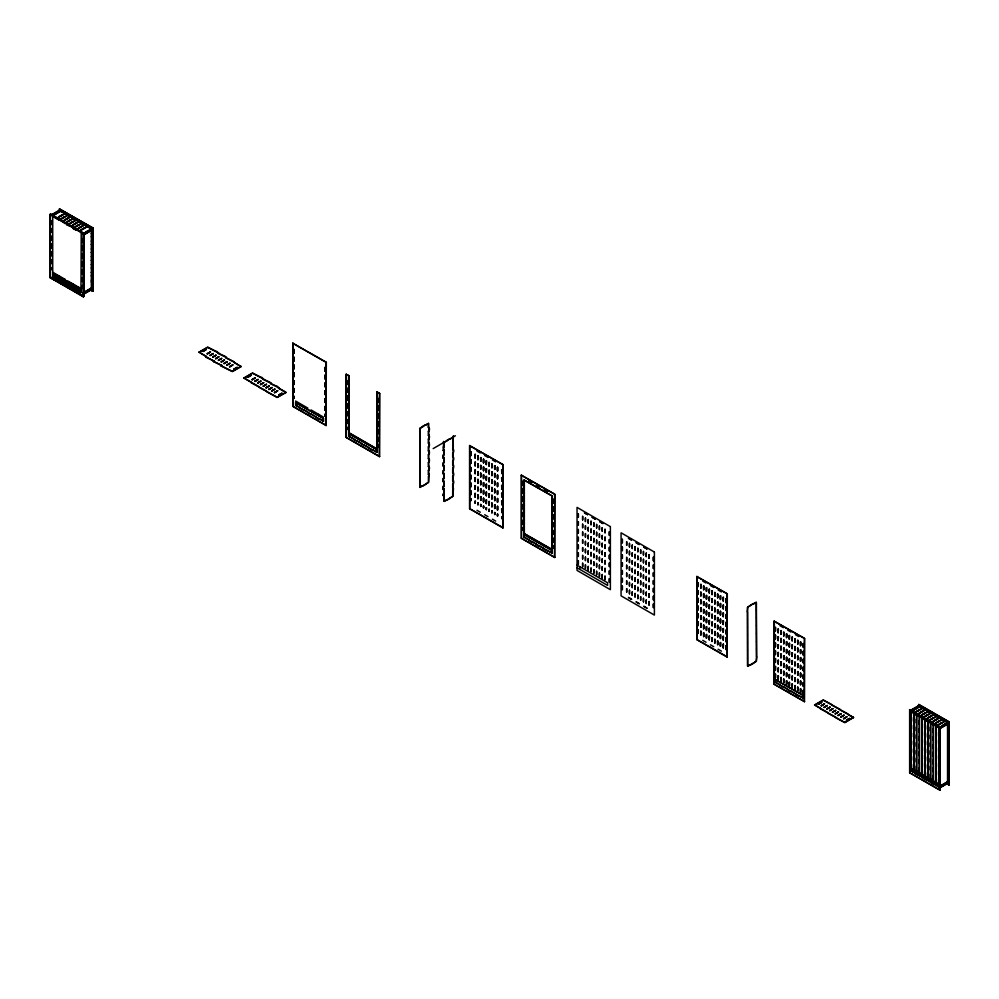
<?xml version="1.0" encoding="UTF-8"?>
<svg xmlns="http://www.w3.org/2000/svg" width="999" height="999" viewBox="0 0 999 999"><rect width="100%" height="100%" fill="white"/><g stroke="black" fill="none" stroke-linecap="round" stroke-linejoin="round"><path stroke-width="1.5" d="M50.687 214.086L49.95 214.51L49.95 277.547L83.267 296.778L84.003 296.366L84.003 233.316L50.687 214.086L50.687 215.26L59.366 210.252L92.682 229.483L92.682 291.346L93.169 228.022L59.366 209.066L59.366 210.527L92.682 229.77L84.003 234.777L82.979 234.191L91.658 229.183L91.658 288.124L82.979 293.132L84.003 293.718L92.682 288.711L91.421 287.974L83.679 292.445M93.169 228.022L92.682 229.483L84.003 234.49M422.777 426.561L428.409 423.314L428.409 427.584C429.832 426.486 429.832 431.381 428.409 431.118L428.409 435.402C429.832 434.29 429.832 439.185 428.409 438.936L428.409 443.206C429.832 442.095 429.832 446.99 428.409 446.74L428.409 451.011C429.832 449.912 429.832 454.807 428.409 454.545L428.409 458.828C429.832 457.717 429.832 462.612 428.409 462.362L428.409 466.633C429.832 465.522 429.832 470.429 428.409 470.167L428.409 474.438L429.133 474.3L428.646 482.392L419.967 487.4L419.73 428.321L422.54 426.698M419.967 487.4L419.967 428.459L422.777 426.848M50.687 215.547L59.366 210.527M54.508 214.223L57.58 212.462M52.647 215.597L60.377 211.126M60.627 211.264L52.735 215.834L52.735 272.839L80.969 289.136L81.219 231.993M50.974 220.829L51.211 224.5L51.461 220.829M58.841 216.721L61.901 214.96M56.968 218.094L64.71 213.624M57.218 218.232L64.96 213.761M67.283 214.261C65.959 214.198 70.966 217.095 70.342 216.021M61.638 218.344L64.698 216.571M59.765 219.705L67.507 215.235M59.078 220.392L67.757 215.372M64.436 219.955L67.495 218.194M62.562 221.316L70.305 216.845M62.812 221.466L70.554 216.995M50.974 228.634L51.211 232.317L51.461 228.634M67.233 221.566L70.292 219.805M64.423 223.476L73.102 218.469M65.609 223.077L73.352 218.606M74.987 218.706C73.664 218.644 78.659 221.541 78.047 220.467M67.095 225.025L68.881 225.762M70.03 223.189L73.089 221.416M75.899 220.08L67.22 225.087L76.149 220.217M50.974 236.451L51.211 240.122L51.461 236.451M72.827 224.8L75.887 223.027M70.954 226.161L78.696 221.691M71.204 226.311L78.946 221.84M75.624 226.411L78.684 224.65M73.751 227.784L81.493 223.314M73.064 228.459L81.743 223.451M82.68 223.139C81.181 223.838 85.115 223.189 85.739 224.912M78.421 228.034L81.481 226.261M76.548 229.395L84.291 224.925M50.974 244.256L51.211 247.939L51.461 244.256M76.798 229.533L84.54 225.062M81.219 229.645L84.278 227.872M79.346 231.006L87.088 226.536M79.595 231.156L87.338 226.686M50.974 252.073L51.211 255.744L51.461 252.073M85.552 232.143L88.611 230.382M49.95 214.51L83.267 233.741L91.421 229.033L91.421 287.974M82.005 238.749L82.255 242.42L82.492 238.749M92.158 233.167L91.421 233.316L92.158 233.167L92.158 236.713L91.421 236.85L92.158 236.713M50.974 259.877L51.211 263.549L51.461 259.877M82.005 246.553L82.255 250.237L82.492 246.553M92.158 240.984L91.421 241.121L92.158 240.984L92.158 244.518L91.421 244.655L92.158 244.518M50.974 267.682L51.211 269.593L51.461 267.682M82.005 254.37L82.255 258.042L82.492 254.37M92.158 248.788L91.421 248.926L92.158 248.788L92.158 252.322L91.421 252.472L92.158 252.322M52.747 272.252L65.085 279.37M52.747 273.863L80.469 289.872L81.206 289.448L81.206 292.108L80.469 292.532L52.747 276.523L52.747 273.863L80.719 289.735L80.719 292.382L73.264 287.799M49.95 277.547L70.43 288.811M52.747 276.523L53.484 276.099C56.806 276.186 57.73 280.582 58.117 278.771M82.005 262.175L82.255 265.846L82.492 262.175M92.158 256.593L91.421 256.743L92.158 256.593L92.158 260.14L91.421 260.277L92.158 260.14M57.905 276.486L56.031 277.572L56.031 274.912M58.829 279.183L58.829 276.536L58.829 279.183L60.702 278.109M59.078 279.32L60.951 278.246M61.176 280.544C59.266 280.369 66.633 284.628 65.809 283.216M64.436 279.183L61.626 280.794L61.626 278.147M64.685 279.32L61.876 280.944L61.876 278.284M82.005 269.98L82.255 273.664L82.492 269.98M92.158 264.41L91.421 264.548L92.158 264.41L92.158 267.944L91.421 268.082L92.158 267.944M66.296 281.331L64.423 282.417L64.423 278.733M66.546 281.481L64.673 282.555L64.673 279.907M68.144 281.144L80.469 288.261M67.47 281.518L67.22 284.028L69.093 282.954M69.343 283.092L67.22 284.028M68.881 284.99C66.97 284.815 74.326 289.073 73.514 287.662M82.005 277.797L82.255 281.468L82.492 277.797M92.158 272.215L91.421 272.365L92.158 272.215L92.158 275.749L91.421 275.899L92.158 275.749M73.027 283.679L70.017 285.639L70.017 282.992M72.14 284.703L70.267 285.789L70.267 283.129L72.815 284.603L72.815 287.262L74.688 286.176M75.837 285.589L75.837 286.313M74.937 286.326L73.064 287.4L73.064 284.752M75.612 288.873L75.612 286.226L75.612 288.873L78.421 287.25M75.862 289.011L78.671 287.4M82.005 285.602L82.255 287.512L82.492 285.602M92.158 280.032L91.421 280.17L92.158 280.032L92.158 281.793L91.421 281.943L92.158 281.793M76.573 289.423C74.363 290.185 80.494 289.86 81.206 292.108M80.282 289.41L78.409 290.484L78.409 286.813M81.468 289.011L78.659 290.634L78.659 287.974M85.789 291.795L88.861 290.022M84.003 294.006L92.682 288.998M199.038 352.11L206.468 356.68L199.038 352.11L207.717 347.103L215.647 351.111C218.057 351.136 218.419 354.27 218.706 352.872M199.038 352.385L207.717 347.377L218.706 353.159M202.872 351.074L206.181 349.45L203.109 351.498M202.872 351.361L206.181 349.45M207.193 353.571L210.502 351.948L207.442 353.996M207.193 353.858L210.502 351.948M205.744 356.818L214.173 361.126L205.744 357.105L206.468 356.393M205.744 357.105L206.468 356.68M209.99 355.194L213.299 353.559L210.24 355.619M209.99 355.469L213.299 353.559M212.787 356.805L216.096 355.182L213.037 357.23M212.787 357.093L216.096 355.182M215.584 358.416L218.893 356.793L215.834 358.841M215.584 358.703L218.893 356.793M213.436 361.263L221.865 365.572L213.436 361.551L214.173 360.839M218.219 353.159L223.339 355.544C225.762 355.582 226.111 358.716 226.398 357.317M213.436 361.551L214.173 361.126M218.219 353.434L226.398 357.605M218.381 360.04L221.691 358.404L218.631 360.464M218.381 360.314L221.691 358.404M221.179 361.65L224.488 360.027L221.428 362.075M221.179 361.938L224.488 360.027M223.976 363.261L227.285 361.638L224.226 363.686M223.976 363.549L227.285 361.638M241.046 366.621L233.604 362.05L241.046 366.621L232.367 371.628L221.129 365.996L221.865 365.284M225.911 357.605L234.103 361.763L233.604 362.325M221.129 365.996L221.865 365.572M225.911 357.879L234.103 362.05M226.773 364.885L230.082 363.249L227.023 365.309M226.773 365.159L230.082 363.249M221.129 365.709L232.367 371.341L241.046 366.333M229.57 366.496L232.879 364.872L229.82 366.92M229.57 366.783L232.879 364.872M233.903 368.993L237.213 367.37L234.153 369.418M233.903 369.28L237.213 367.37M292.769 343.256L326.323 362.35L326.086 425.537L292.769 406.293L292.769 343.256L326.323 362.35M258.991 386.713L243.856 377.984L252.535 372.977L260.464 376.985C262.874 377.023 263.237 380.144 263.524 378.746M243.856 378.271L252.535 373.251L263.524 379.033M293.781 349.588L294.031 353.259L294.28 349.588M247.69 376.948L250.999 375.324L247.939 377.372M247.69 377.235L250.999 375.324M252.023 379.445L255.332 377.822L252.26 379.87M252.023 379.732L255.332 377.822M293.781 357.392L294.031 361.064L294.28 357.392M251.049 382.704L266.683 391.158M254.82 381.069L258.129 379.445L255.057 381.493M254.82 381.343L258.129 379.445M257.617 382.679L260.926 381.056L257.854 383.104M257.617 382.967L260.926 381.056M260.414 384.29L263.724 382.667L260.652 384.715M293.781 365.197L294.031 368.881L294.28 365.197M260.414 384.578L263.724 382.667M263.037 379.033L268.157 381.431C270.579 381.468 270.929 384.59 271.216 383.191M263.037 379.32L271.216 383.479M263.212 385.914L266.521 384.29L263.449 386.338M263.212 386.188L266.521 384.29M258.741 387.137L277.185 397.227L285.864 392.495L277.185 397.502L266.446 391.583M266.009 387.525L269.318 385.901L266.246 387.949M266.009 387.812L269.318 385.901M293.781 373.014L294.031 376.685L294.28 373.014M268.806 389.135L272.115 387.512L269.043 389.56M268.806 389.423L272.115 387.512M270.729 383.479L275.861 385.864C278.271 385.901 278.634 389.036 278.921 387.637M270.729 383.766L278.921 387.924M271.603 390.759L274.912 389.123L271.84 391.183M271.603 391.034L274.912 389.123M293.781 380.819L294.031 384.503L294.28 380.819M274.4 392.37L277.71 390.746L274.638 392.794M274.4 392.657L277.71 390.746M324.812 367.495L325.062 371.178L325.312 367.495M278.721 394.867L282.03 393.244L278.971 395.292M278.721 395.154L282.03 393.244M293.781 388.623L294.031 392.307L294.28 388.623M324.812 375.312L325.062 378.983L325.312 375.312M293.781 396.441L294.031 398.351L294.28 396.441M324.812 383.117L325.062 386.8L325.312 383.117M295.567 401.011L307.892 408.129M300.2 407.954L295.567 405.269L295.567 402.622L323.526 418.494L323.526 421.141L315.834 416.983M377.16 391.983L379.695 393.444L379.458 456.63L346.129 437.4L346.129 374.35L348.926 375.674L348.926 432.679L377.16 448.988L377.16 391.983L377.16 448.988M292.769 406.293L326.323 425.399M295.567 405.269L300.437 407.804M346.129 374.35L348.926 375.674M324.812 390.934L325.062 394.605L325.312 390.934M347.153 380.681L347.402 384.353L347.64 380.681M303.509 409.578L308.142 412.25M324.812 398.738L325.062 402.41L325.312 398.738M347.153 388.486L347.402 392.17L347.64 388.486M310.951 409.89L323.289 417.02M311.201 414.023L315.834 416.695M324.812 406.543L325.062 410.227L325.312 406.543M347.153 396.291L347.402 399.975L347.64 396.291M318.656 414.335L318.656 415.072M324.812 414.36L325.062 416.271L325.312 414.36M318.893 418.469L323.526 421.141M347.153 404.108L347.402 407.779L347.64 404.108M295.567 402.622L323.526 418.494M347.153 411.913L347.402 415.596L347.64 411.913M376.91 392.12L379.695 393.444M378.184 398.589L378.434 402.272L378.683 398.589M347.153 419.73L347.402 423.401L347.64 419.73M378.184 406.406L378.434 410.077L378.683 406.406M347.153 427.535L347.402 429.445L347.64 427.535M378.184 414.21L378.434 417.894L378.683 414.21M348.676 375.824L348.926 432.679M353.571 439.048L348.926 436.363L348.926 433.716L376.898 449.587L376.898 452.235L369.205 448.076M346.129 437.4L379.695 456.493M348.926 436.363L353.808 438.898M378.184 422.028L378.434 425.699L378.683 422.028M356.868 440.671L361.513 443.344M378.184 429.832L378.434 433.516L378.683 429.832M364.573 445.117L369.205 447.789M378.184 437.637L378.434 441.321L378.683 437.637M378.184 445.454L378.434 447.365L378.683 445.454M372.265 449.562L376.898 452.235M348.926 433.716L376.898 449.587M422.54 426.423L425.599 424.65M425.836 425.075L428.646 423.451L428.409 427.584M428.409 431.118L429.133 430.981M428.409 435.402L429.133 435.252M428.409 438.936L429.133 438.786M428.409 443.206L429.133 443.069M428.409 446.74L429.133 446.603M446.815 440.434L449.875 438.673M428.409 451.011L429.133 450.874M433.166 448.601L455.419 435.751M453.421 435.701L452.684 449.413C454.12 448.314 454.12 453.209 452.684 452.947L452.684 457.23C454.12 456.118 454.12 461.014 452.684 460.764L452.684 465.034C454.12 463.923 454.12 468.818 452.684 468.568L452.684 472.839C454.12 471.74 454.12 476.635 452.684 476.373L452.684 480.656C454.12 479.545 454.12 484.44 452.684 484.19L452.684 488.461L453.421 488.324L452.934 496.416L444.255 501.423L444.255 495.379C442.769 496.79 442.769 493.356 444.255 493.618L444.255 489.335C442.47 490.946 442.47 485.564 444.255 485.801L444.255 481.53C442.47 483.141 442.47 477.759 444.255 477.997L444.255 473.726C442.47 475.324 442.47 469.942 444.255 470.179L444.255 465.909C442.47 467.52 442.47 462.137 444.255 462.375L444.255 458.104C442.47 459.715 442.47 454.32 444.255 454.57L444.255 450.287L443.269 450.574L444.006 442.345L447.065 440.859M450.124 439.098L452.934 437.475L452.934 441.745L452.934 437.475M428.409 454.545L429.133 454.408M452.684 441.608L452.934 441.745M444.255 442.482L444.255 446.753L443.269 447.04M428.409 458.828L429.133 458.678M443.269 450.574L444.255 450.287M452.684 445.142L453.421 445.005M428.409 462.362L429.133 462.225M443.269 454.845L444.255 454.57M452.684 449.413L453.421 449.275M428.409 466.633L429.133 466.496M443.269 458.379L444.255 458.104M452.684 452.947L453.421 452.809M469.555 445.604L503.121 464.71L502.872 527.884L469.555 508.653L469.555 445.604L503.121 464.71M428.409 470.167L429.133 470.029M443.269 462.662L444.255 462.375M452.684 457.23L453.421 457.08M428.409 474.438L429.133 474.3M443.269 466.196L444.255 465.909M452.684 460.764L453.421 460.614M425.599 484.153L428.409 482.255L428.409 476.211L429.133 476.073M470.579 451.935L470.816 455.606L471.066 451.935M443.269 470.467L444.255 470.179M452.684 465.034L453.421 464.897M476.985 451.073L480.294 452.984M474.9 454.433L475.149 458.116L475.399 454.433M419.73 487.262L422.54 485.639M443.269 474.001L444.255 473.726M422.777 486.063L425.836 484.303M452.684 468.568L453.421 468.431M470.579 459.74L470.816 463.424L471.066 459.74M477.697 456.043L477.947 459.727L478.196 456.043M443.269 478.271L444.255 477.997M452.684 472.839L453.421 472.702M480.494 457.667L480.744 461.338L480.994 457.667M484.69 455.519L487.987 457.43M474.9 462.237L475.149 465.921L475.399 462.237M443.269 481.818L444.255 481.53M452.684 476.373L453.421 476.236M483.291 459.278L483.541 462.962L483.791 459.278M470.579 467.557L470.816 471.228L471.066 467.557M477.697 463.861L477.947 467.532L478.196 463.861M486.088 460.889L486.338 464.572L486.588 460.889M443.269 486.088L444.255 485.801M452.684 480.656L453.421 480.507M480.494 465.472L480.744 469.155L480.994 465.472M474.9 470.054L475.149 473.726L475.399 470.054M492.382 459.965L495.691 461.875M488.886 462.512L489.135 466.183L489.385 462.512M443.269 489.622L444.255 489.335M452.684 484.19L453.421 484.053M483.291 467.082L483.541 470.766L483.791 467.082M470.579 475.362L470.816 479.045L471.066 475.362M477.697 471.665L477.947 475.349L478.196 471.665M491.683 464.123L491.933 467.807L492.182 464.123M486.088 468.706L486.338 472.377L486.588 468.706M443.269 493.893L444.255 493.618M452.684 488.461L453.421 488.324M480.494 473.276L480.744 476.96L480.994 473.276M494.48 465.734L494.73 469.418L494.98 465.734M443.269 495.666L444.255 495.379M449.875 498.176L452.684 496.266L452.684 490.234L453.421 490.084M474.9 477.859L475.149 481.543L475.399 477.859M488.886 470.317L489.135 474.001L489.385 470.317M483.291 474.9L483.541 478.571L483.791 474.9M497.277 467.357L497.527 471.029L497.777 467.357M470.579 483.166L470.816 486.85L471.066 483.166M477.697 479.483L477.947 483.154L478.196 479.483M491.683 471.928L491.933 475.611L492.182 471.928M486.088 476.511L486.338 480.194L486.588 476.511M444.006 495.242L444.006 501.286L446.815 499.662M447.065 500.087L450.124 498.314M480.494 481.093L480.744 484.765L480.994 481.093M494.48 473.551L494.73 477.222L494.98 473.551M501.61 469.855L501.86 473.526L502.097 469.855M474.9 485.676L475.149 489.348L475.399 485.676M488.886 478.121L489.135 481.805L489.385 478.121M483.291 482.704L483.541 486.388L483.791 482.704M497.277 475.162L497.527 478.846L497.777 475.162M470.579 490.984L470.816 494.655L471.066 490.984M477.697 487.287L477.947 490.959L478.196 487.287M491.683 479.745L491.933 483.416L492.182 479.745M486.088 484.328L486.338 487.999L486.588 484.328M480.494 488.898L480.744 492.582L480.994 488.898M494.48 481.356L494.73 485.039L494.98 481.356M501.61 477.659L501.86 481.343L502.097 477.659M474.9 493.481L475.149 497.165L475.399 493.481M488.886 485.939L489.135 489.61L489.385 485.939M483.291 490.521L483.541 494.193L483.791 490.521M497.277 482.967L497.527 486.65L497.777 482.967M470.579 498.788L470.816 500.699L471.066 498.788M477.697 495.092L477.947 498.776L478.196 495.092M491.683 487.549L491.933 491.233L492.182 487.549M486.088 492.132L486.338 495.804L486.588 492.132M480.494 496.715L480.744 500.387L480.994 496.715M494.48 489.16L494.73 492.844L494.98 489.16M501.61 485.477L501.86 489.148L502.097 485.477M474.9 501.286L475.149 503.196L475.399 501.286M488.886 493.743L489.135 497.427L489.385 493.743M521.291 475.199L554.857 494.293L554.62 557.479L521.291 538.236L521.291 475.199L554.857 494.293M483.291 498.326L483.541 501.998L483.791 498.326M497.277 490.784L497.527 494.455L497.777 490.784M477.697 502.909L477.947 504.82L478.196 502.909M491.683 495.367L491.933 499.038L492.182 495.367M469.555 508.653L503.121 527.747M486.088 499.937L486.338 503.621L486.588 499.937M480.494 504.52L480.744 506.431L480.994 504.52M494.48 496.978L494.73 500.649L494.98 496.978M524.088 480.044L552.06 495.904L551.823 549.55L524.088 533.541L524.088 480.044L552.06 495.904M501.61 493.281L501.86 496.953L502.097 493.281M522.315 481.518L522.564 485.202L522.802 481.518M488.886 501.56L489.135 505.232L489.385 501.56M483.291 506.131L483.541 508.041L483.791 506.131M476.985 510.302L480.294 512.212M497.277 498.588L497.527 502.272L497.777 498.588M528.721 480.656L532.017 482.567M491.683 503.171L491.933 506.843L492.182 503.171M486.088 507.754L486.338 509.665L486.588 507.754M494.48 504.782L494.73 508.466L494.98 504.782M501.61 501.086L501.86 504.77L502.097 501.086M522.315 489.335L522.564 493.007L522.802 489.335M488.886 509.365L489.135 511.276L489.385 509.365M497.277 506.406L497.527 510.077L497.777 506.406M484.69 514.747L487.987 516.658M491.683 510.976L491.933 512.887L492.182 510.976M536.426 485.114L539.735 487.025M494.48 512.599L494.73 514.51L494.98 512.599M501.61 508.903L501.86 512.574L502.097 508.903M522.315 497.14L522.564 500.824L522.802 497.14M497.277 514.21L497.527 516.121L497.777 514.21M492.382 519.193L495.691 521.103M544.13 489.56L547.44 491.471M501.61 516.708L501.86 518.618L502.097 516.708M522.315 504.957L522.564 508.628L522.802 504.957M522.315 512.762L522.564 516.433L522.802 512.762M553.346 499.438L553.596 503.121L553.833 499.438M522.315 520.566L522.564 524.25L522.802 520.566M553.346 507.255L553.596 510.926L553.833 507.255M522.315 528.384L522.564 530.294L522.802 528.384M553.346 515.059L553.596 518.731L553.833 515.059M524.088 533.541L552.06 549.4M528.721 539.885L524.088 537.212L524.088 534.565L552.06 550.424L552.06 553.084L544.368 548.926M521.291 538.236L554.857 557.342M524.088 537.212L528.971 539.747M553.346 522.864L553.596 526.548L553.833 522.864M532.03 541.52L536.663 544.193M553.346 530.681L553.596 534.353L553.833 530.681M539.735 545.966L544.368 548.638M553.346 538.486L553.596 542.17L553.833 538.486M553.346 546.303L553.596 548.201L553.833 546.303M547.427 550.399L552.06 553.084M524.088 534.565L552.06 550.424M696.815 576.535L727.322 593.868L727.085 657.055L696.815 639.585L696.815 576.535L727.322 593.868M697.839 582.867L698.089 586.538L698.326 582.867M702.722 581.118L706.031 583.029M700.636 584.477L700.886 588.149L701.123 584.477M703.433 586.088L703.683 589.772L703.92 586.088M697.839 590.671L698.089 594.355L698.326 590.671M706.231 587.712L706.48 591.383L706.718 587.712M710.414 585.564L713.723 587.474M700.636 592.282L700.886 595.966L701.123 592.282M709.028 589.323L709.278 592.994L709.515 589.323M703.433 593.906L703.683 597.577L703.92 593.906M697.839 598.476L698.089 602.16L698.326 598.476M711.825 590.933L712.075 594.617L712.312 590.933M706.231 595.516L706.48 599.2L706.718 595.516M700.636 600.099L700.886 603.771L701.123 600.099M718.119 590.009L721.428 591.92M714.622 592.557L714.872 596.228L715.109 592.557M709.028 597.127L709.278 600.811L709.515 597.127M703.433 601.71L703.683 605.394L703.92 601.71M717.419 594.168L717.669 597.839L717.906 594.168M697.839 606.293L698.089 609.964L698.326 606.293M711.825 598.751L712.075 602.422L712.312 598.751M706.231 603.321L706.48 607.005L706.718 603.321M720.217 595.779L720.466 599.462L720.704 595.779M700.636 607.904L700.886 611.588L701.123 607.904M714.622 600.362L714.872 604.033L715.109 600.362M709.028 604.944L709.278 608.616L709.515 604.944M723.014 597.402L723.264 601.073L723.501 597.402M703.433 609.515L703.683 613.199L703.92 609.515M717.419 601.972L717.669 605.656L717.906 601.972M697.839 614.098L698.089 617.782L698.326 614.098M711.825 606.555L712.075 610.239L712.312 606.555M725.811 599.013L726.061 602.684L726.298 599.013M706.231 611.138L706.48 614.81L706.718 611.138M720.217 603.596L720.466 607.267L720.704 603.596M700.636 615.721L700.886 619.392L701.123 615.721M714.622 608.166L714.872 611.85L715.109 608.166M709.028 612.749L709.278 616.433L709.515 612.749M723.014 605.207L723.264 608.878L723.501 605.207M703.433 617.332L703.683 621.003L703.92 617.332M717.419 609.79L717.669 613.461L717.906 609.79M697.839 621.915L698.089 625.586L698.326 621.915M711.825 614.36L712.075 618.044L712.312 614.36M725.811 606.818L726.061 610.501L726.298 606.818M706.231 618.943L706.48 622.627L706.718 618.943M720.217 611.4L720.466 615.084L720.704 611.4M700.636 623.526L700.886 627.197L701.123 623.526M714.622 615.983L714.872 619.655L715.109 615.983M709.028 620.554L709.278 624.238L709.515 620.554M723.014 613.011L723.264 616.695L723.501 613.011M703.433 625.137L703.683 628.821L703.92 625.137M717.419 617.594L717.669 621.278L717.906 617.594M697.839 629.72L698.089 633.391L698.326 629.72M711.825 622.177L712.075 625.849L712.312 622.177M725.811 614.635L726.061 618.306L726.298 614.635M706.231 626.76L706.48 630.431L706.718 626.76M720.217 619.205L720.466 622.889L720.704 619.205M700.636 631.331L700.886 635.014L701.123 631.331M714.622 623.788L714.872 627.472L715.109 623.788M709.028 628.371L709.278 632.042L709.515 628.371M723.014 620.829L723.264 624.5L723.501 620.829M750.299 605.357L756.168 602.247L756.668 656.917L756.418 661.326L747.739 666.333L747.502 607.255L753.371 603.583M703.433 632.954L703.683 636.625L703.92 632.954M747.502 607.255L750.549 605.494M753.608 604.008L756.418 602.385L756.418 609.914M717.419 625.399L717.669 629.083L717.906 625.399M711.825 629.982L712.075 633.666L712.312 629.982M725.811 622.439L726.061 626.123L726.298 622.439M696.815 639.585L727.322 656.905M706.231 634.565L706.48 638.236L706.718 634.565M720.217 627.022L720.466 630.694L720.704 627.022M747.252 611.675L747.739 607.404M714.622 631.605L714.872 635.277L715.109 631.605M709.028 636.176L709.278 639.86L709.515 636.176M702.722 640.347L706.031 642.257M723.014 628.633L723.264 632.317L723.501 628.633M717.419 633.216L717.669 636.887L717.906 633.216M711.825 637.799L712.075 641.47L712.312 637.799M725.811 630.244L726.061 633.928L726.298 630.244M720.217 634.827L720.466 638.511L720.704 634.827M714.622 639.41L714.872 643.081L715.109 639.41M723.014 636.438L723.264 640.122L723.501 636.438M710.414 644.792L713.723 646.703M717.419 641.021L717.669 644.705L717.906 641.021M725.811 638.061L726.061 641.733L726.298 638.061M720.217 642.644L720.466 646.316L720.704 642.644M723.014 644.255L723.264 647.926L723.501 644.255M718.119 649.238L721.428 651.148M725.811 645.866L726.061 649.55L726.298 645.866M774.125 621.166L804.62 638.498L804.382 701.673L774.125 684.203L774.125 621.166L804.62 638.498M775.137 627.497L775.386 631.168L775.636 627.497M780.019 625.749L783.328 627.659M777.934 629.108L778.184 632.779L778.433 629.108M780.731 630.719L780.981 634.402L781.23 630.719M775.137 635.302L775.386 638.973L775.636 635.302M783.528 632.33L783.778 636.013L784.028 632.33M787.724 630.194L791.021 632.105M777.934 636.912L778.184 640.596L778.433 636.912M786.325 633.953L786.575 637.624L786.825 633.953M780.731 638.536L780.981 642.207L781.23 638.536M775.137 643.106L775.386 646.79L775.636 643.106M789.123 635.564L789.372 639.248L789.622 635.564M783.528 640.147L783.778 643.818L784.028 640.147M753.371 663.086L756.168 661.188L756.668 656.917M777.934 644.73L778.184 648.401L778.433 644.73M795.416 634.64L798.725 636.55M791.92 637.175L792.17 640.859L792.419 637.175M786.325 641.758L786.575 645.441L786.825 641.758M780.731 646.341L780.981 650.012L781.23 646.341M794.717 638.798L794.967 642.469L795.216 638.798M747.502 658.666L747.502 666.196L750.299 664.572M750.549 664.997L753.608 663.236M775.137 650.923L775.386 654.595L775.636 650.923M789.123 643.381L789.372 647.052L789.622 643.381M783.528 647.951L783.778 651.635L784.028 647.951M797.514 640.409L797.764 644.093L798.014 640.409M777.934 652.534L778.184 656.218L778.433 652.534M791.92 644.992L792.17 648.663L792.419 644.992M786.325 649.575L786.575 653.246L786.825 649.575M800.311 642.02L800.561 645.704L800.811 642.02M780.731 654.145L780.981 657.829L781.23 654.145M794.717 646.603L794.967 650.287L795.216 646.603M775.137 658.728L775.386 662.412L775.636 658.728M789.123 651.186L789.372 654.857L789.622 651.186M803.109 643.643L803.358 647.315L803.608 643.643M783.528 655.769L783.778 659.44L784.028 655.769M797.514 648.214L797.764 651.897L798.014 648.214M777.934 660.339L778.184 664.023L778.433 660.339M791.92 652.797L792.17 656.48L792.419 652.797M786.325 657.379L786.575 661.051L786.825 657.379M800.311 649.837L800.561 653.508L800.811 649.837M780.731 661.962L780.981 665.634L781.23 661.962M794.717 654.42L794.967 658.091L795.216 654.42M775.137 666.533L775.386 670.217L775.636 666.533M789.123 658.99L789.372 662.674L789.622 658.99M803.109 651.448L803.358 655.132L803.608 651.448M783.528 663.573L783.778 667.257L784.028 663.573M797.514 656.031L797.764 659.702L798.014 656.031M777.934 668.156L778.184 671.827L778.433 668.156M791.92 660.614L792.17 664.285L792.419 660.614M786.325 665.184L786.575 668.868L786.825 665.184M800.311 657.642L800.561 661.326L800.811 657.642M780.731 669.767L780.981 673.451L781.23 669.767M794.717 662.225L794.967 665.896L795.216 662.225M775.137 674.35L775.386 678.021L775.636 674.35M789.123 666.808L789.372 670.479L789.622 666.808M803.109 659.265L803.358 662.936L803.608 659.265M783.528 671.378L783.778 675.062L784.028 671.378M797.514 663.836L797.764 667.519L798.014 663.836M777.934 675.961L778.184 679.645L778.433 675.961M791.92 668.418L792.17 672.102L792.419 668.418M786.325 673.001L786.575 676.673L786.825 673.001M780.019 684.977L775.386 682.305L775.386 679.645L803.358 695.516L803.358 698.164L795.666 694.005M800.311 665.459L800.561 669.13L800.811 665.459M780.731 677.572L780.981 681.256L781.23 677.572M794.717 670.029L794.967 673.713L795.216 670.029M775.386 682.305L780.269 684.839M789.123 674.612L789.372 678.296L789.622 674.612M803.109 667.07L803.358 670.741L803.608 667.07M774.125 684.203L804.62 701.535M783.528 679.195L783.778 682.866L784.028 679.195M797.514 671.653L797.764 675.324L798.014 671.653M791.92 676.223L792.17 679.907L792.419 676.223M786.325 680.806L786.575 684.49L786.825 680.806M800.311 673.264L800.561 676.935L800.811 673.264M794.717 677.846L794.967 681.518L795.216 677.846M789.123 682.417L789.372 686.101L789.622 682.417M803.109 674.874L803.358 678.558L803.608 674.874M783.328 686.6L787.961 689.273M797.514 679.457L797.764 683.141L798.014 679.457M791.92 684.04L792.17 687.712L792.419 684.04M800.311 681.068L800.561 684.752L800.811 681.068M794.717 685.651L794.967 689.335L795.216 685.651M803.109 682.692L803.358 686.363L803.608 682.692M797.514 687.262L797.764 690.946L798.014 687.262M791.021 691.046L795.666 693.718M800.311 688.885L800.561 692.557L800.811 688.885M803.109 690.496L803.358 694.18L803.608 690.496M798.725 695.491L803.358 698.164M775.386 679.645L803.358 695.516M828.183 712.786L814.585 704.932L823.263 699.924L832.479 704.957M814.585 705.219L823.263 700.199L840.171 709.402M818.418 703.895L821.727 702.272L818.656 704.32M818.418 704.183L821.727 702.272M821.215 705.519L824.525 703.883L821.453 705.943M821.215 705.794L824.525 703.883M820.241 708.766L835.888 717.232M824.013 707.13L827.322 705.506L824.25 707.554M824.013 707.417L827.322 705.506M826.81 708.741L830.119 707.117L827.047 709.165M826.81 709.028L830.119 707.117M829.607 710.364L832.916 708.728L829.844 710.789M829.607 710.639L832.916 708.728M832.229 705.381L847.864 713.848M832.404 711.975L835.713 710.351L832.642 712.399M832.404 712.262L835.713 710.351M827.946 713.211L844.842 722.402L853.521 717.394L844.842 722.689L835.639 717.657M835.201 713.586L838.511 711.962L835.439 714.01M835.201 713.873L838.511 711.962M837.999 715.209L841.308 713.573L838.236 715.634M837.999 715.484L841.308 713.573M839.922 709.827L853.521 717.394M840.796 716.82L844.105 715.197L841.033 717.245M840.796 717.107L844.105 715.197M843.593 718.431L846.902 716.807L843.83 718.855M843.593 718.718L846.902 716.807M846.39 720.054L849.699 718.418L846.628 720.479M846.39 720.329L849.699 718.418M909.627 709.702L940.121 727.035L939.884 790.209L909.627 772.739L909.627 709.702L939.884 727.172L947.539 722.752M918.543 706.006L909.864 711.026L940.121 728.496L948.8 723.476L918.543 706.006L918.793 704.407L949.05 721.877L949.05 784.914L946.178 783.541M913.698 709.702L916.757 707.941M911.825 711.076L919.567 706.605M919.817 706.743L911.138 711.75L911.138 770.691M916.495 711.325L919.555 709.552M914.622 712.687L922.364 708.216M914.872 712.824L922.614 708.353M910.651 716.021L910.651 719.567M924.687 708.99L927.759 710.764M915.521 714.572L918.593 716.333M919.292 712.936L922.352 711.163M925.161 709.827L916.483 714.834L916.483 773.775L919.542 772.302L916.483 773.775M925.411 709.977L916.732 714.984L916.732 773.925M913.448 717.644L913.448 721.178M922.089 714.547L925.149 712.786M920.216 715.921L927.959 711.45M920.466 716.058L928.208 711.588M916.245 719.255L916.245 722.789M910.651 723.838L910.651 727.372M924.887 716.171L927.946 714.397M923.014 717.532L930.756 713.061M923.263 717.669L931.006 713.199M919.043 720.866L919.043 724.412M932.392 713.436L935.451 715.209M923.226 719.018L926.285 720.779M913.448 725.449L913.448 728.983M927.684 717.781L930.743 716.008M925.811 719.143L933.553 714.672M933.803 714.822L925.124 719.829L925.124 778.77L924.874 719.68M921.84 722.489L921.84 726.023M916.245 727.06L916.245 730.606M930.481 719.392L933.541 717.632M928.608 720.766L936.35 716.295M928.858 720.903L936.6 716.433M910.651 731.643L910.651 735.177M924.637 724.1L924.637 727.634M919.043 728.683L919.043 732.217M933.278 721.016L936.338 719.243M939.147 717.906L930.469 722.914L930.469 781.855L933.528 780.381L930.718 781.992L930.718 723.051M931.655 722.514L939.397 718.044M913.448 733.254L913.448 736.8M940.084 717.881L943.143 719.655M930.918 723.463L933.978 725.224M927.434 725.711L927.434 729.258M921.84 730.294L921.84 733.828M936.075 722.627L939.135 720.853M941.945 719.517L933.266 724.525L933.266 783.466L936.325 781.992L933.266 783.466M942.194 719.667L933.516 724.675L933.516 783.616M916.245 734.877L916.245 738.411M930.231 727.334L930.231 730.868M910.651 739.46L910.651 742.994M924.637 731.905L924.637 735.451M938.873 724.238L941.932 722.477M937 725.599L944.742 721.141M937.249 725.749L944.992 721.278M919.043 736.488L919.043 740.022M933.029 728.945L933.029 732.479M913.448 741.071L913.448 744.605M927.434 733.528L927.434 737.062M941.67 725.861L944.729 724.088M918.543 704.545L949.05 721.877M921.84 738.099L921.84 741.645M935.826 730.556L935.826 734.09M916.245 742.682L916.245 746.216M930.231 735.139L930.231 738.673M910.651 747.264L910.651 750.798M924.637 739.722L924.637 743.256M938.623 732.18L938.623 735.714M948.026 727.022L948.026 730.556M919.043 744.305L919.043 747.839M933.029 736.75L933.029 740.296M913.448 748.875L913.448 752.409M927.434 741.333L927.434 744.867M921.84 745.916L921.84 749.45M935.826 738.373L935.826 741.907M916.245 750.499L916.245 754.033M930.231 742.944L930.231 746.49M910.651 755.069L910.651 758.616M924.637 747.527L924.637 751.061M938.623 739.984L938.623 743.518M948.026 734.827L948.026 738.373M919.043 752.11L919.043 755.644M933.029 744.567L933.029 748.101M913.448 756.693L913.448 760.227M927.434 749.138L927.434 752.684M921.84 753.721L921.84 757.254M935.826 746.178L935.826 749.712M916.245 758.303L916.245 761.837M930.231 750.761L930.231 754.295M910.651 762.886L910.651 766.42M924.637 755.344L924.637 758.878M938.623 747.789L938.623 751.335M948.026 742.644L948.026 746.178M919.043 759.914L919.043 763.448M933.029 752.372L933.029 755.906M913.448 764.497L913.448 768.031M927.434 756.955L927.434 760.489M921.84 761.538L921.84 765.072M935.826 753.983L935.826 757.529M916.245 766.108L916.245 769.655M930.231 758.566L930.231 762.1M910.888 770.554L913.698 768.93M913.948 769.068L910.888 770.828L910.888 711.613M924.637 763.149L924.637 766.683M938.623 755.606L938.623 759.14M909.627 772.739L940.121 790.072M948.026 750.449L948.026 753.983M919.043 767.731L919.043 771.265M933.029 760.189L933.029 763.723M916.495 770.541L913.685 772.165L913.685 713.224M916.745 770.691L913.935 772.302L913.935 713.361M927.434 764.759L927.434 768.293M921.84 769.342L921.84 772.876M915.521 773.788L918.593 775.561M935.826 761.8L935.826 765.334M930.231 766.383L930.231 769.917M924.637 770.953L924.637 774.5M938.623 763.411L938.623 766.945M948.026 758.266L948.026 761.8M933.029 767.994L933.029 771.528M927.434 772.577L927.434 776.111M924.887 775.386L922.077 777.01L922.077 718.069M925.136 775.536L922.327 777.147L922.327 718.206M935.826 769.605L935.826 773.139M923.226 778.233L926.285 780.007M930.231 774.188L930.231 777.721M924.874 778.621L927.684 777.01M925.124 778.77L927.934 777.147M938.623 771.228L938.623 774.762M948.026 766.071L948.026 769.605M933.029 775.798L933.029 779.332M930.481 778.621L927.671 780.244L927.671 721.303M930.731 778.758L927.921 780.381L927.921 721.44M935.826 777.422L935.826 780.956M930.918 782.679L933.978 784.452M938.623 779.033L938.623 782.567M948.026 773.875L948.026 777.422M938.873 783.466L936.063 785.089L936.063 726.148M939.122 783.603L936.313 785.226L936.313 726.285M938.623 784.19L910.888 768.181L938.623 784.19L938.623 786.837L947.539 781.693L948.8 782.417L940.121 787.437L934.227 784.028M941.92 785.501L944.979 783.74M948.8 782.704L940.121 787.712L909.864 770.241M59.603 208.928L92.932 228.172L92.932 291.209L90.26 289.673M59.366 209.066L92.682 228.309M70.342 216.308L67.045 214.685M78.047 220.754L74.738 219.131M85.739 225.2L82.43 223.564M91.658 236.713L91.908 233.029M54.396 217.407L58.104 219.543M73.526 228.446L76.573 230.207M73.277 228.584L76.324 230.344M91.658 244.518L91.908 240.834M91.658 252.322L91.908 248.651M91.658 260.14L91.908 256.456M91.658 267.944L91.908 264.273M91.658 275.749L91.908 272.078M847.627 714.273L853.521 717.669M278.434 387.924L285.864 392.207M278.434 388.199L285.864 392.495M91.658 281.793L91.908 279.882M348.676 432.829L376.91 449.125M577.047 565.134L607.579 582.767L607.579 585.414L577.047 567.794M300.437 408.091L307.892 412.4M308.142 412.537L315.584 416.833M528.971 540.034L536.426 544.33M536.663 544.48L544.118 548.776M780.269 685.114L787.724 689.422M787.961 689.56L795.416 693.868M814.585 704.932L820.491 708.341M300.2 408.229L303.259 410.002M307.892 412.674L310.951 414.448M315.584 417.12L318.656 418.893M353.808 439.185L361.263 443.494M361.513 443.631L368.956 447.939M528.721 540.172L531.793 541.945M536.426 544.617L539.485 546.391M544.118 549.063L547.177 550.824M780.019 685.252L783.079 687.025M787.724 689.697L790.783 691.47M795.416 694.143L798.476 695.916M353.571 439.323L356.631 441.096M361.263 443.768L364.323 445.542M368.956 448.214L372.028 449.987M946.415 783.403L949.05 784.914M243.856 377.984L251.298 382.28M90.022 289.81L92.682 291.346M54.558 274.35L80.969 289.598L80.969 292.245M909.864 769.967L915.771 773.363M918.83 775.137L923.463 777.809M926.535 779.582L931.168 782.254M53.159 276.199L81.531 292.57M57.38 279.483L60.44 281.243M65.085 283.928L68.144 285.689M72.777 288.374L75.837 290.135M50.687 277.123L58.679 281.743M61.351 283.279L64.011 284.815M66.683 286.351L70.679 288.661M73.339 290.209L76.011 291.745M78.671 293.281L82.667 295.592M73.102 290.347L82.43 295.729M948.8 722.015L948.8 785.064M947.539 724.175L947.539 781.693M939.884 727.172L939.884 790.209M938.86 727.759L938.86 786.7M919.53 716.595L919.53 775.536L922.339 773.913L919.28 775.399L919.28 716.458M909.864 709.565L909.864 772.602M804.382 638.636L804.382 701.673M803.358 643.493L803.358 647.315M803.358 651.311L803.358 655.132M803.358 659.115L803.358 662.936M803.358 666.932L803.358 670.741M803.358 674.737L803.358 678.558M803.358 682.542L803.358 686.363M803.358 690.359L803.358 694.18M803.109 695.654L803.109 698.301M800.561 641.882L800.561 645.704M800.561 649.687L800.561 653.508M800.561 657.504L800.561 661.326M800.561 665.309L800.561 669.13M800.561 673.126L800.561 676.935M800.561 680.931L800.561 684.752M800.561 688.736L800.561 692.557M797.764 640.272L797.764 644.093M797.764 648.076L797.764 651.897M797.764 655.893L797.764 659.702M797.764 663.698L797.764 667.519M797.764 671.503L797.764 675.324M797.764 679.32L797.764 683.141M797.764 687.125L797.764 690.946M794.967 638.648L794.967 642.469M794.967 646.465L794.967 650.287M794.967 654.27L794.967 658.091M794.967 662.087L794.967 665.896M794.967 669.892L794.967 673.713M794.967 677.697L794.967 681.518M794.967 685.514L794.967 689.335M792.17 637.037L792.17 640.859M792.17 644.855L792.17 648.663M792.17 652.659L792.17 656.48M792.17 660.464L792.17 664.285M792.17 668.281L792.17 672.102M792.17 676.086L792.17 679.907M792.17 683.89L792.17 687.712M789.372 635.426L789.372 639.248M789.372 643.231L789.372 647.052M789.372 651.048L789.372 654.857M789.372 658.853L789.372 662.674M789.372 666.658L789.372 670.479M789.372 674.475L789.372 678.296M789.372 682.28L789.372 686.101M786.575 633.803L786.575 637.624M786.575 641.62L786.575 645.441M786.575 649.425L786.575 653.246M786.575 657.242L786.575 661.051M786.575 665.047L786.575 668.868M786.575 672.851L786.575 676.673M786.575 680.669L786.575 684.49M783.778 632.192L783.778 636.013M783.778 640.009L783.778 643.818M783.778 647.814L783.778 651.635M783.778 655.619L783.778 659.44M783.778 663.436L783.778 667.257M783.778 671.241L783.778 675.062M783.778 679.045L783.778 682.866M780.981 630.581L780.981 634.402M780.981 638.386L780.981 642.207M780.981 646.203L780.981 650.012M780.981 654.008L780.981 657.829M780.981 661.813L780.981 665.634M780.981 669.63L780.981 673.451M780.981 677.434L780.981 681.256M778.184 628.97L778.184 632.779M778.184 636.775L778.184 640.596M778.184 644.58L778.184 648.401M778.184 652.397L778.184 656.218M778.184 660.202L778.184 664.023M778.184 668.006L778.184 671.827M778.184 675.824L778.184 679.645M775.636 679.507L775.636 682.155M775.386 627.347L775.386 631.168M775.386 635.164L775.386 638.973M775.386 642.969L775.386 646.79M775.386 650.774L775.386 654.595M775.386 658.591L775.386 662.412M775.386 666.395L775.386 670.217M775.386 674.213L775.386 678.021M774.362 621.028L774.362 684.065M756.418 610.202L756.418 617.719M756.418 618.006L756.418 625.536M756.418 625.811L756.418 633.341M756.418 633.628L756.418 641.158M756.418 641.433L756.418 648.963M756.418 649.25L756.418 656.768M747.502 611.813L747.502 619.343M747.502 619.617L747.502 627.147M747.502 627.434L747.502 634.964M747.502 635.239L747.502 642.769M747.502 643.056L747.502 650.574M747.502 650.861L747.502 658.391M727.085 594.005L727.085 657.055M726.061 598.876L726.061 602.684M726.061 606.68L726.061 610.501M726.061 614.485L726.061 618.306M726.061 622.302L726.061 626.123M726.061 630.107L726.061 633.928M726.061 637.911L726.061 641.733M726.061 645.729L726.061 649.55M723.264 597.252L723.264 601.073M723.264 605.069L723.264 608.878M723.264 612.874L723.264 616.695M723.264 620.679L723.264 624.5M723.264 628.496L723.264 632.317M723.264 636.301L723.264 640.122M723.264 644.118L723.264 647.926M720.466 595.641L720.466 599.462M720.466 603.446L720.466 607.267M720.466 611.263L720.466 615.084M720.466 619.068L720.466 622.889M720.466 626.873L720.466 630.694M720.466 634.69L720.466 638.511M720.466 642.494L720.466 646.316M717.669 594.03L717.669 597.839M717.669 601.835L717.669 605.656M717.669 609.64L717.669 613.461M717.669 617.457L717.669 621.278M717.669 625.262L717.669 629.083M717.669 633.079L717.669 636.887M717.669 640.883L717.669 644.705M714.872 592.407L714.872 596.228M714.872 600.224L714.872 604.033M714.872 608.029L714.872 611.85M714.872 615.834L714.872 619.655M714.872 623.651L714.872 627.472M714.872 631.455L714.872 635.277M714.872 639.273L714.872 643.081M712.075 590.796L712.075 594.617M712.075 598.601L712.075 602.422M712.075 606.418L712.075 610.239M712.075 614.223L712.075 618.044M712.075 622.027L712.075 625.849M712.075 629.845L712.075 633.666M712.075 637.649L712.075 641.47M709.278 589.185L709.278 592.994M709.278 596.99L709.278 600.811M709.278 604.795L709.278 608.616M709.278 612.612L709.278 616.433M709.278 620.416L709.278 624.238M709.278 628.234L709.278 632.042M709.278 636.038L709.278 639.86M706.48 587.562L706.48 591.383M706.48 595.379L706.48 599.2M706.48 603.184L706.48 607.005M706.48 610.988L706.48 614.81M706.48 618.806L706.48 622.627M706.48 626.61L706.48 630.431M706.48 634.427L706.48 638.236M703.683 585.951L703.683 589.772M703.683 593.756L703.683 597.577M703.683 601.573L703.683 605.394M703.683 609.378L703.683 613.199M703.683 617.195L703.683 621.003M703.683 624.999L703.683 628.821M703.683 632.804L703.683 636.625M700.886 584.34L700.886 588.149M700.886 592.145L700.886 595.966M700.886 599.949L700.886 603.771M700.886 607.767L700.886 611.588M700.886 615.571L700.886 619.392M700.886 623.388L700.886 627.197M700.886 631.193L700.886 635.014M698.089 582.717L698.089 586.538M698.089 590.534L698.089 594.355M698.089 598.339L698.089 602.16M698.089 606.143L698.089 609.964M698.089 613.96L698.089 617.782M698.089 621.765L698.089 625.586M698.089 629.582L698.089 633.391M697.065 576.398L697.065 639.435M579.845 566.758L579.845 569.405M554.62 494.43L554.62 557.479M553.596 499.3L553.596 503.121M553.596 507.105L553.596 510.926M553.596 514.922L553.596 518.731M553.596 522.727L553.596 526.548M553.596 530.531L553.596 534.353M553.596 538.349L553.596 542.17M553.596 546.153L553.596 548.201M551.823 496.053L551.823 549.55M551.823 550.574L551.823 553.221M524.338 479.907L524.338 533.391M524.338 534.415L524.338 537.075M522.564 481.381L522.564 485.202M522.564 489.185L522.564 493.007M522.564 497.002L522.564 500.824M522.564 504.807L522.564 508.628M522.564 512.624L522.564 516.433M522.564 520.429L522.564 524.25M522.564 528.234L522.564 530.294M521.54 475.062L521.54 538.099M502.872 464.847L502.872 527.884M501.86 469.705L501.86 473.526M501.86 477.522L501.86 481.343M501.86 485.327L501.86 489.148M501.86 493.144L501.86 496.953M501.86 500.949L501.86 504.77M501.86 508.753L501.86 512.574M501.86 516.57L501.86 518.618M497.527 467.207L497.527 471.029M497.527 475.024L497.527 478.846M497.527 482.829L497.527 486.65M497.527 490.634L497.527 494.455M497.527 498.451L497.527 502.272M497.527 506.256L497.527 510.077M497.527 514.073L497.527 516.121M494.73 465.596L494.73 469.418M494.73 473.401L494.73 477.222M494.73 481.218L494.73 485.039M494.73 489.023L494.73 492.844M494.73 496.84L494.73 500.649M494.73 504.645L494.73 508.466M494.73 512.45L494.73 514.51M491.933 463.986L491.933 467.807M491.933 471.79L491.933 475.611M491.933 479.595L491.933 483.416M491.933 487.412L491.933 491.233M491.933 495.217L491.933 499.038M491.933 503.034L491.933 506.843M491.933 510.839L491.933 512.887M489.135 462.362L489.135 466.183M489.135 470.179L489.135 474.001M489.135 477.984L489.135 481.805M489.135 485.801L489.135 489.61M489.135 493.606L489.135 497.427M489.135 501.411L489.135 505.232M489.135 509.228L489.135 511.276M486.338 460.751L486.338 464.572M486.338 468.556L486.338 472.377M486.338 476.373L486.338 480.194M486.338 484.178L486.338 487.999M486.338 491.995L486.338 495.804M486.338 499.8L486.338 503.621M486.338 507.604L486.338 509.665M483.541 459.14L483.541 462.962M483.541 466.945L483.541 470.766M483.541 474.75L483.541 478.571M483.541 482.567L483.541 486.388M483.541 490.372L483.541 494.193M483.541 498.189L483.541 501.998M483.541 505.993L483.541 508.041M480.744 457.517L480.744 461.338M480.744 465.334L480.744 469.155M480.744 473.139L480.744 476.96M480.744 480.956L480.744 484.765M480.744 488.761L480.744 492.582M480.744 496.565L480.744 500.387M480.744 504.383L480.744 506.431M477.947 455.906L477.947 459.727M477.947 463.711L477.947 467.532M477.947 471.528L477.947 475.349M477.947 479.333L477.947 483.154M477.947 487.15L477.947 490.959M477.947 494.955L477.947 498.776M477.947 502.759L477.947 504.82M475.149 454.295L475.149 458.116M475.149 462.1L475.149 465.921M475.149 469.917L475.149 473.726M475.149 477.722L475.149 481.543M475.149 485.526L475.149 489.348M475.149 493.344L475.149 497.165M475.149 501.148L475.149 503.196M470.816 451.798L470.816 455.606M470.816 459.602L470.816 463.424M470.816 467.407L470.816 471.228M470.816 475.224L470.816 479.045M470.816 483.029L470.816 486.85M470.816 490.846L470.816 494.655M470.816 498.651L470.816 500.699M469.805 445.467L469.805 508.516M453.171 441.321L453.171 444.855M453.171 449.125L453.171 452.672M453.171 456.943L453.171 460.477M453.171 464.747L453.171 468.281M453.171 472.564L453.171 476.098M453.171 480.369L453.171 483.903M453.171 488.174L453.171 489.947M452.934 445.279L452.934 449.55M452.934 453.096L452.934 457.367M452.934 460.901L452.934 465.172M452.934 468.706L452.934 472.989M452.934 476.523L452.934 480.794M452.934 484.328L452.934 488.598M444.006 450.149L444.006 454.42M444.006 457.967L444.006 462.237M444.006 465.771L444.006 470.042M444.006 473.576L444.006 477.847M444.006 481.393L444.006 485.664M444.006 489.198L444.006 493.469M443.519 441.421L443.519 450.711M443.519 454.995L443.519 458.529M443.519 462.799L443.519 466.333M443.519 470.604L443.519 474.15M443.519 478.421L443.519 481.955M443.519 486.226L443.519 489.76M443.519 494.043L443.519 495.804M428.896 427.297L428.896 430.844M428.896 435.114L428.896 438.648M428.896 442.919L428.896 446.453M428.896 450.736L428.896 454.27M428.896 458.541L428.896 462.075M428.896 466.346L428.896 469.892M428.896 474.163L428.896 475.924M428.646 431.268L428.646 435.539M428.646 439.073L428.646 443.344M428.646 446.878L428.646 451.161M428.646 454.695L428.646 458.966M428.646 462.5L428.646 466.77M428.646 470.317L428.646 474.587M379.458 393.594L379.458 456.63M378.434 398.451L378.434 402.272M378.434 406.268L378.434 410.077M378.434 414.073L378.434 417.894M378.434 421.878L378.434 425.699M378.434 429.695L378.434 433.516M378.434 437.5L378.434 441.321M378.434 445.304L378.434 447.365M376.66 449.725L376.66 452.372M349.175 433.578L349.175 436.226M347.402 380.532L347.402 384.353M347.402 388.349L347.402 392.17M347.402 396.153L347.402 399.975M347.402 403.958L347.402 407.779M347.402 411.775L347.402 415.596M347.402 419.58L347.402 423.401M347.402 427.397L347.402 429.445M346.378 374.213L346.378 437.25M326.086 362.5L326.086 425.537M325.062 367.357L325.062 371.178M325.062 375.162L325.062 378.983M325.062 382.979L325.062 386.8M325.062 390.784L325.062 394.605M325.062 398.601L325.062 402.41M325.062 406.406L325.062 410.227M325.062 414.21L325.062 416.271M323.289 418.631L323.289 421.278M295.804 402.485L295.804 405.132M294.031 349.438L294.031 353.259M294.031 357.255L294.031 361.064M294.031 365.06L294.031 368.881M294.031 372.864L294.031 376.685M294.031 380.681L294.031 384.503M294.031 388.486L294.031 392.307M294.031 396.303L294.031 398.351M293.007 343.119L293.007 406.156M83.766 296.503L83.766 233.454L50.437 214.223L50.437 277.26M83.267 233.741L83.267 296.778M82.255 238.599L82.255 242.42M82.255 246.416L82.255 250.237M82.255 254.221L82.255 258.042M82.255 262.038L82.255 265.846M82.255 269.842L82.255 273.664M82.255 277.647L82.255 281.468M82.255 285.464L82.255 287.512M80.469 289.872L80.469 292.532M73.027 288.224L65.572 283.354M65.322 283.778L57.867 278.908M59.091 276.373L56.281 277.71L56.281 275.062M57.63 279.333L52.997 276.373L52.997 273.726M53.234 273.589L53.234 276.236M51.211 220.692L51.211 224.5M51.211 228.496L51.211 232.317M51.211 236.301L51.211 240.122M51.211 244.118L51.211 247.939M51.211 251.923L51.211 255.744M51.211 259.74L51.211 263.549M51.211 267.545L51.211 269.593M918.543 705.731L909.864 710.739L940.121 728.209L948.8 723.201L918.543 705.731M947.789 722.889L939.11 727.896L939.11 786.837L947.789 781.83L947.789 722.889M610.377 526.623L577.047 507.392L577.047 570.429L610.377 589.672L610.377 526.623M654.395 552.047L621.078 532.804L621.078 595.841L654.395 615.084L654.395 552.047M587.549 514.622L584.49 512.862L587.549 514.622M595.242 519.068L592.182 517.307L595.242 519.068M602.946 523.513L599.875 521.753L602.946 523.513M631.568 540.047L628.508 538.274L631.568 540.047M639.26 544.492L636.201 542.719L639.26 544.492M646.965 548.926L643.905 547.165L646.965 548.926M578.321 513.861L578.321 517.395L578.321 513.861M582.642 516.358L582.642 519.892L582.642 516.358M585.439 517.969L585.439 521.503L585.439 517.969M588.236 519.58L588.236 523.126L588.236 519.58M591.033 521.203L591.033 524.737L591.033 521.203M593.831 522.814L593.831 526.348L593.831 522.814M596.628 524.425L596.628 527.971L596.628 524.425M599.425 526.048L599.425 529.582L599.425 526.048M602.222 527.659L602.222 531.193L602.222 527.659M605.019 529.27L605.019 532.817L605.019 529.27M609.353 531.768L609.353 535.314L609.353 531.768M622.34 539.273L622.34 542.807L622.34 539.273M626.673 541.77L626.673 545.304L626.673 541.77M629.47 543.381L629.47 546.915L629.47 543.381M632.267 545.004L632.267 548.538L632.267 545.004M635.064 546.615L635.064 550.149L635.064 546.615M637.861 548.226L637.861 551.76L637.861 548.226M640.659 549.85L640.659 553.384L640.659 549.85M643.456 551.46L643.456 554.994L643.456 551.46M646.253 553.071L646.253 556.605L646.253 553.071M649.05 554.695L649.05 558.229L649.05 554.695M653.371 557.192L653.371 560.726L653.371 557.192M83.516 233.604L50.2 214.36L50.2 277.41L83.516 296.641L83.516 233.604M578.321 521.665L578.321 525.199L578.321 521.665M582.642 524.163L582.642 527.697L582.642 524.163M585.439 525.774L585.439 529.32L585.439 525.774M588.236 527.397L588.236 530.931L588.236 527.397M591.033 529.008L591.033 532.542L591.033 529.008M593.831 530.619L593.831 534.165L593.831 530.619M596.628 532.242L596.628 535.776L596.628 532.242M599.425 533.853L599.425 537.387L599.425 533.853M602.222 535.464L602.222 539.01L602.222 535.464M605.019 537.087L605.019 540.621L605.019 537.087M609.353 539.585L609.353 543.119L609.353 539.585M622.34 547.077L622.34 550.611L622.34 547.077M626.673 549.575L626.673 553.121L626.673 549.575M629.47 551.198L629.47 554.732L629.47 551.198M632.267 552.809L632.267 556.343L632.267 552.809M635.064 554.42L635.064 557.966L635.064 554.42M637.861 556.043L637.861 559.577L637.861 556.043M640.659 557.654L640.659 561.188L640.659 557.654M643.456 559.265L643.456 562.799L643.456 559.265M646.253 560.889L646.253 564.423L646.253 560.889M649.05 562.499L649.05 566.033L649.05 562.499M653.371 564.997L653.371 568.531L653.371 564.997M578.321 529.47L578.321 533.016L578.321 529.47M582.642 531.98L582.642 535.514L582.642 531.98M585.439 533.591L585.439 537.125L585.439 533.591M588.236 535.202L588.236 538.736L588.236 535.202M591.033 536.825L591.033 540.359L591.033 536.825M593.831 538.436L593.831 541.97L593.831 538.436M596.628 540.047L596.628 543.581L596.628 540.047M599.425 541.658L599.425 545.204L599.425 541.658M602.222 543.281L602.222 546.815L602.222 543.281M605.019 544.892L605.019 548.426L605.019 544.892M609.353 547.39L609.353 550.924L609.353 547.39M622.34 554.895L622.34 558.429L622.34 554.895M626.673 557.392L626.673 560.926L626.673 557.392M629.47 559.003L629.47 562.537L629.47 559.003M632.267 560.614L632.267 564.16L632.267 560.614M635.064 562.237L635.064 565.771L635.064 562.237M637.861 563.848L637.861 567.382L637.861 563.848M640.659 565.459L640.659 569.005L640.659 565.459M643.456 567.082L643.456 570.616L643.456 567.082M646.253 568.693L646.253 572.227L646.253 568.693M649.05 570.304L649.05 573.851L649.05 570.304M653.371 572.802L653.371 576.348L653.371 572.802M578.321 537.287L578.321 540.821L578.321 537.287M582.642 539.785L582.642 543.319L582.642 539.785M585.439 541.396L585.439 544.93L585.439 541.396M588.236 543.019L588.236 546.553L588.236 543.019M591.033 544.63L591.033 548.164L591.033 544.63M593.831 546.241L593.831 549.775L593.831 546.241M596.628 547.864L596.628 551.398L596.628 547.864M599.425 549.475L599.425 553.009L599.425 549.475M602.222 551.086L602.222 554.62L602.222 551.086M605.019 552.709L605.019 556.243L605.019 552.709M609.353 555.207L609.353 558.741L609.353 555.207M622.34 562.699L622.34 566.233L622.34 562.699M626.673 565.197L626.673 568.731L626.673 565.197M629.47 566.808L629.47 570.354L629.47 566.808M632.267 568.431L632.267 571.965L632.267 568.431M635.064 570.042L635.064 573.576L635.064 570.042M637.861 571.653L637.861 575.199L637.861 571.653M640.659 573.276L640.659 576.81L640.659 573.276M643.456 574.887L643.456 578.421L643.456 574.887M646.253 576.498L646.253 580.044L646.253 576.498M649.05 578.121L649.05 581.655L649.05 578.121M653.371 580.619L653.371 584.153L653.371 580.619M578.321 545.092L578.321 548.626L578.321 545.092M582.642 547.589L582.642 551.136L582.642 547.589M585.439 549.213L585.439 552.747L585.439 549.213M588.236 550.824L588.236 554.358L588.236 550.824M591.033 552.435L591.033 555.968L591.033 552.435M593.831 554.058L593.831 557.592L593.831 554.058M596.628 555.669L596.628 559.203L596.628 555.669M599.425 557.28L599.425 560.814L599.425 557.28M602.222 558.903L602.222 562.437L602.222 558.903M605.019 560.514L605.019 564.048L605.019 560.514M609.353 563.011L609.353 566.545L609.353 563.011M622.34 570.504L622.34 574.05L622.34 570.504M626.673 573.014L626.673 576.548L626.673 573.014M629.47 574.625L629.47 578.159L629.47 574.625M632.267 576.236L632.267 579.77L632.267 576.236M635.064 577.847L635.064 581.393L635.064 577.847M637.861 579.47L637.861 583.004L637.861 579.47M640.659 581.081L640.659 584.615L640.659 581.081M643.456 582.692L643.456 586.238L643.456 582.692M646.253 584.315L646.253 587.849L646.253 584.315M649.05 585.926L649.05 589.46L649.05 585.926M653.371 588.423L653.371 591.957L653.371 588.423M578.321 552.909L578.321 556.443L578.321 552.909M582.642 555.407L582.642 558.941L582.642 555.407M585.439 557.017L585.439 560.551L585.439 557.017M588.236 558.628L588.236 562.175L588.236 558.628M591.033 560.252L591.033 563.786L591.033 560.252M593.831 561.863L593.831 565.397L593.831 561.863M596.628 563.473L596.628 567.02L596.628 563.473M599.425 565.097L599.425 568.631L599.425 565.097M602.222 566.708L602.222 570.242L602.222 566.708M605.019 568.319L605.019 571.853L605.019 568.319M609.353 570.816L609.353 574.363L609.353 570.816M622.34 578.321L622.34 581.855L622.34 578.321M626.673 580.819L626.673 584.353L626.673 580.819M629.47 582.429L629.47 585.963L629.47 582.429M632.267 584.053L632.267 587.587L632.267 584.053M635.064 585.664L635.064 589.198L635.064 585.664M637.861 587.275L637.861 590.809L637.861 587.275M640.659 588.898L640.659 592.432L640.659 588.898M643.456 590.509L643.456 594.043L643.456 590.509M646.253 592.12L646.253 595.654L646.253 592.12M649.05 593.731L649.05 597.277L649.05 593.731M653.371 596.241L653.371 599.775L653.371 596.241M578.321 560.714L578.321 564.248L578.321 560.714M582.642 563.211L582.642 566.745L582.642 563.211M585.439 564.822L585.439 568.369L585.439 564.822M588.236 566.445L588.236 569.979L588.236 566.445M591.033 568.056L591.033 571.59L591.033 568.056M593.831 569.667L593.831 573.214L593.831 569.667M596.628 571.291L596.628 574.825L596.628 571.291M599.425 572.902L599.425 576.435L599.425 572.902M602.222 574.512L602.222 578.059L602.222 574.512M605.019 576.136L605.019 579.67L605.019 576.136M609.353 578.633L609.353 582.167L609.353 578.633M622.34 586.126L622.34 589.66L622.34 586.126M626.673 588.623L626.673 592.157L626.673 588.623M629.47 590.247L629.47 593.781L629.47 590.247M632.267 591.858L632.267 595.392L632.267 591.858M635.064 593.468L635.064 597.002L635.064 593.468M637.861 595.092L637.861 598.626L637.861 595.092M640.659 596.703L640.659 600.237L640.659 596.703M643.456 598.314L643.456 601.848L643.456 598.314M646.253 599.937L646.253 603.471L646.253 599.937M649.05 601.548L649.05 605.082L649.05 601.548M653.371 604.045L653.371 607.579L653.371 604.045M631.568 599.263L628.508 597.502L631.568 599.263M639.26 603.708L636.201 601.947L639.26 603.708M646.965 608.154L643.905 606.381L646.965 608.154"/></g></svg>
